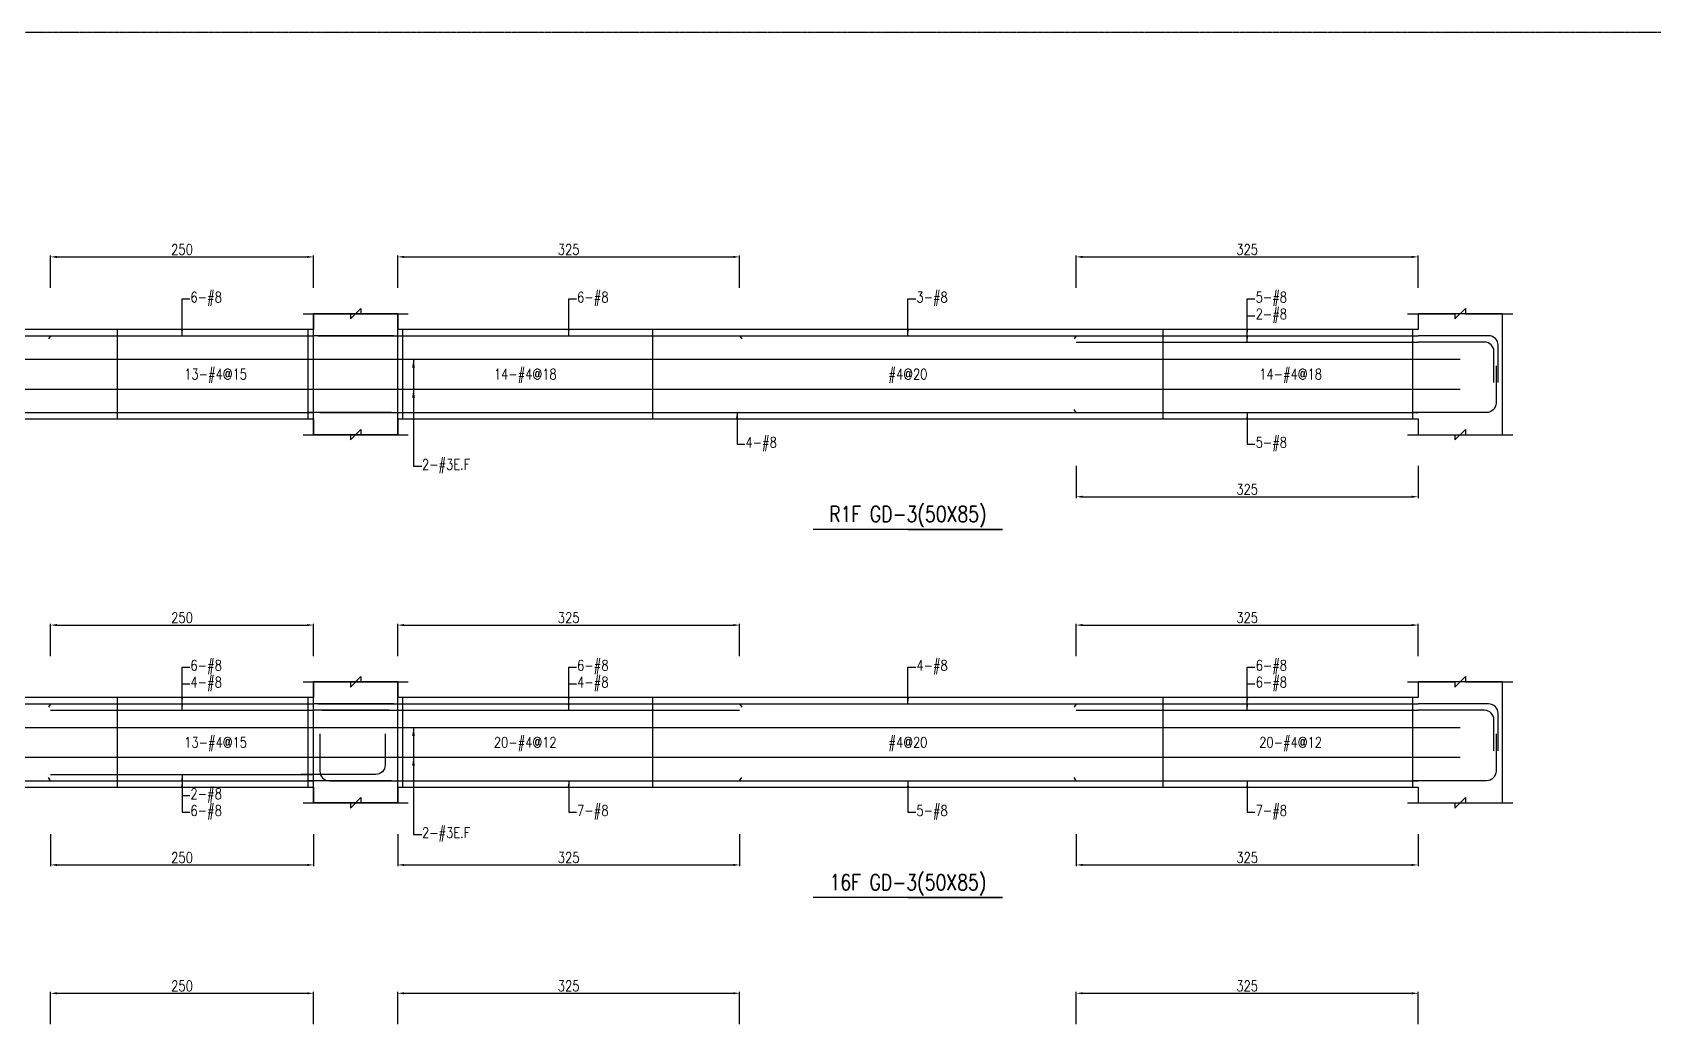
# Model space of a CAD drawing. Header units: millimetres. Extents: x 0 to 84580, y -12276 to 4373.
# Drawn here: x 37454 to 38995, y -5013 to -4069 of the extents above; entities that cross this region are included whole.
import ezdxf
from ezdxf.enums import TextEntityAlignment as Align

# ---------------------------------------------------------------- set-up
doc = ezdxf.new("R2010")
doc.units = ezdxf.units.MM
doc.header["$MEASUREMENT"] = 0
doc.linetypes.add('CENTER', pattern=[2, 1.25, -0.25, 0.25, -0.25])
for name, color, linetype in [('S-DIM', 2, 'Continuous'), ('S-GRID', 1, 'CENTER'), ('S-LEADER', 2, 'Continuous'), ('S-RC', 130, 'Continuous'), ('S-REINF', 6, 'Continuous'), ('S-TEXT', 2, 'Continuous')]:
    doc.layers.add(name, color=color, linetype=linetype)
doc.styles.add('CS4', font='romans.shx', dxfattribs={"width": 0.8, "bigfont": 'lsp.shx'})
doc.styles.get("Standard").update_dxf_attribs({"font": 'arial.ttf'})
doc.dimstyles.new('ISO-25', dxfattribs={"dimtxt": 2.5, "dimasz": 2.5, "dimexe": 1.25, "dimexo": 0.625, "dimtad": 1, "dimtxsty": 'Standard', "dimcen": 2.5, "dimadec": 0, "dimazin": 0, "dimtfac": 1, "dimtmove": 0, "dimatfit": 3, "dimfxl": 0, "dimarcsym": 0})

# ---------------------------------------------------------------- blocks, each defined once
blk = doc.blocks.new('*D1456')
at = {"layer": 'DEFPOINTS', "color": 0, "transparency": 16777216}
for p in [(37721.5, -4982.4), (37471.5, -5012.4), (37721.5, -5012.4)]:
    blk.add_point(p, dxfattribs=at)
at = {"layer": 'S-DIM', "color": 0, "lineweight": -2, "transparency": 16777216}
for p, q in [((37471.5, -5011.8), (37471.5, -4981.1)), ((37477.5, -4982.4), (37715.5, -4982.4)), ((37721.5, -5011.8), (37721.5, -4981.1))]:
    blk.add_line(p, q, dxfattribs=at)
at = {"layer": 'S-DIM', "color": 0, "transparency": 16777216}
for points in [[(37477.5, -4981.4), (37477.5, -4983.4), (37471.5, -4982.4)], [(37715.5, -4981.4), (37715.5, -4983.4), (37721.5, -4982.4)]]:
    blk.add_solid(points, dxfattribs=at)
at = {"layer": 'S-DIM', "color": 0, "transparency": 16777216, "insert": (37596.5, -4975.4), "char_height": 10, "attachment_point": 5, "style": 'CS4'}
blk.add_mtext('250', dxfattribs=at)
blk = doc.blocks.new('*D1460')
at = {"layer": 'DEFPOINTS', "color": 0, "transparency": 16777216}
for p in [(37721.5, -4632.4), (37471.5, -4662.4), (37721.5, -4662.4)]:
    blk.add_point(p, dxfattribs=at)
at = {"layer": 'S-DIM', "color": 0, "lineweight": -2, "transparency": 16777216}
for p, q in [((37471.5, -4661.8), (37471.5, -4631.1)), ((37477.5, -4632.4), (37715.5, -4632.4)), ((37721.5, -4661.8), (37721.5, -4631.1))]:
    blk.add_line(p, q, dxfattribs=at)
at = {"layer": 'S-DIM', "color": 0, "transparency": 16777216}
for points in [[(37477.5, -4631.4), (37477.5, -4633.4), (37471.5, -4632.4)], [(37715.5, -4631.4), (37715.5, -4633.4), (37721.5, -4632.4)]]:
    blk.add_solid(points, dxfattribs=at)
at = {"layer": 'S-DIM', "color": 0, "transparency": 16777216, "insert": (37596.5, -4625.4), "char_height": 10, "attachment_point": 5, "style": 'CS4'}
blk.add_mtext('250', dxfattribs=at)
blk = doc.blocks.new('*D1462')
at = {"layer": 'DEFPOINTS', "color": 0, "transparency": 16777216}
for p in [(37471.5, -4830.4), (37721.5, -4830.4), (37721.5, -4860.4)]:
    blk.add_point(p, dxfattribs=at)
at = {"layer": 'S-DIM', "color": 0, "lineweight": -2, "transparency": 16777216}
for p, q in [((37471.5, -4831), (37471.5, -4861.6)), ((37721.5, -4831), (37721.5, -4861.6)), ((37477.5, -4860.4), (37715.5, -4860.4))]:
    blk.add_line(p, q, dxfattribs=at)
at = {"layer": 'S-DIM', "color": 0, "transparency": 16777216}
for points in [[(37477.5, -4859.4), (37477.5, -4861.4), (37471.5, -4860.4)], [(37715.5, -4859.4), (37715.5, -4861.4), (37721.5, -4860.4)]]:
    blk.add_solid(points, dxfattribs=at)
at = {"layer": 'S-DIM', "color": 0, "transparency": 16777216, "insert": (37596.5, -4853.4), "char_height": 10, "attachment_point": 5, "style": 'CS4'}
blk.add_mtext('250', dxfattribs=at)
blk = doc.blocks.new('*D1464')
at = {"layer": 'DEFPOINTS', "color": 0, "transparency": 16777216}
for p in [(37721.5, -4282.4), (37471.5, -4312.4), (37721.5, -4312.4)]:
    blk.add_point(p, dxfattribs=at)
at = {"layer": 'S-DIM', "color": 0, "lineweight": -2, "transparency": 16777216}
for p, q in [((37471.5, -4311.8), (37471.5, -4281.1)), ((37477.5, -4282.4), (37715.5, -4282.4)), ((37721.5, -4311.8), (37721.5, -4281.1))]:
    blk.add_line(p, q, dxfattribs=at)
at = {"layer": 'S-DIM', "color": 0, "transparency": 16777216}
for points in [[(37477.5, -4281.4), (37477.5, -4283.4), (37471.5, -4282.4)], [(37715.5, -4281.4), (37715.5, -4283.4), (37721.5, -4282.4)]]:
    blk.add_solid(points, dxfattribs=at)
at = {"layer": 'S-DIM', "color": 0, "transparency": 16777216, "insert": (37596.5, -4275.4), "char_height": 10, "attachment_point": 5, "style": 'CS4'}
blk.add_mtext('250', dxfattribs=at)
blk = doc.blocks.new('*D1473')
at = {"layer": 'DEFPOINTS', "color": 0, "transparency": 16777216}
for p in [(38126.5, -4982.4), (37801.5, -5012.4), (38126.5, -5012.4)]:
    blk.add_point(p, dxfattribs=at)
at = {"layer": 'S-DIM', "color": 0, "lineweight": -2, "transparency": 16777216}
for p, q in [((37801.5, -5011.8), (37801.5, -4981.1)), ((37807.5, -4982.4), (38120.5, -4982.4)), ((38126.5, -5011.8), (38126.5, -4981.1))]:
    blk.add_line(p, q, dxfattribs=at)
at = {"layer": 'S-DIM', "color": 0, "transparency": 16777216}
for points in [[(37807.5, -4981.4), (37807.5, -4983.4), (37801.5, -4982.4)], [(38120.5, -4981.4), (38120.5, -4983.4), (38126.5, -4982.4)]]:
    blk.add_solid(points, dxfattribs=at)
at = {"layer": 'S-DIM', "color": 0, "transparency": 16777216, "insert": (37964, -4975.4), "char_height": 10, "attachment_point": 5, "style": 'CS4'}
blk.add_mtext('325', dxfattribs=at)
blk = doc.blocks.new('*D1474')
at = {"layer": 'DEFPOINTS', "color": 0, "transparency": 16777216}
for p in [(38771.5, -4982.4), (38446.5, -5012.4), (38771.5, -5012.4)]:
    blk.add_point(p, dxfattribs=at)
at = {"layer": 'S-DIM', "color": 0, "lineweight": -2, "transparency": 16777216}
for p, q in [((38446.5, -5011.8), (38446.5, -4981.1)), ((38452.5, -4982.4), (38765.5, -4982.4)), ((38771.5, -5011.8), (38771.5, -4981.1))]:
    blk.add_line(p, q, dxfattribs=at)
at = {"layer": 'S-DIM', "color": 0, "transparency": 16777216}
for points in [[(38452.5, -4981.4), (38452.5, -4983.4), (38446.5, -4982.4)], [(38765.5, -4981.4), (38765.5, -4983.4), (38771.5, -4982.4)]]:
    blk.add_solid(points, dxfattribs=at)
at = {"layer": 'S-DIM', "color": 0, "transparency": 16777216, "insert": (38609, -4975.4), "char_height": 10, "attachment_point": 5, "style": 'CS4'}
blk.add_mtext('325', dxfattribs=at)
blk = doc.blocks.new('*D1477')
at = {"layer": 'DEFPOINTS', "color": 0, "transparency": 16777216}
for p in [(38126.5, -4632.4), (37801.5, -4662.4), (38126.5, -4662.4)]:
    blk.add_point(p, dxfattribs=at)
at = {"layer": 'S-DIM', "color": 0, "lineweight": -2, "transparency": 16777216}
for p, q in [((37801.5, -4661.8), (37801.5, -4631.1)), ((37807.5, -4632.4), (38120.5, -4632.4)), ((38126.5, -4661.8), (38126.5, -4631.1))]:
    blk.add_line(p, q, dxfattribs=at)
at = {"layer": 'S-DIM', "color": 0, "transparency": 16777216}
for points in [[(37807.5, -4631.4), (37807.5, -4633.4), (37801.5, -4632.4)], [(38120.5, -4631.4), (38120.5, -4633.4), (38126.5, -4632.4)]]:
    blk.add_solid(points, dxfattribs=at)
at = {"layer": 'S-DIM', "color": 0, "transparency": 16777216, "insert": (37964, -4625.4), "char_height": 10, "attachment_point": 5, "style": 'CS4'}
blk.add_mtext('325', dxfattribs=at)
blk = doc.blocks.new('*D1478')
at = {"layer": 'DEFPOINTS', "color": 0, "transparency": 16777216}
for p in [(38771.5, -4632.4), (38446.5, -4662.4), (38771.5, -4662.4)]:
    blk.add_point(p, dxfattribs=at)
at = {"layer": 'S-DIM', "color": 0, "lineweight": -2, "transparency": 16777216}
for p, q in [((38446.5, -4661.8), (38446.5, -4631.1)), ((38452.5, -4632.4), (38765.5, -4632.4)), ((38771.5, -4661.8), (38771.5, -4631.1))]:
    blk.add_line(p, q, dxfattribs=at)
at = {"layer": 'S-DIM', "color": 0, "transparency": 16777216}
for points in [[(38452.5, -4631.4), (38452.5, -4633.4), (38446.5, -4632.4)], [(38765.5, -4631.4), (38765.5, -4633.4), (38771.5, -4632.4)]]:
    blk.add_solid(points, dxfattribs=at)
at = {"layer": 'S-DIM', "color": 0, "transparency": 16777216, "insert": (38609, -4625.4), "char_height": 10, "attachment_point": 5, "style": 'CS4'}
blk.add_mtext('325', dxfattribs=at)
blk = doc.blocks.new('*D1479')
at = {"layer": 'DEFPOINTS', "color": 0, "transparency": 16777216}
for p in [(37801.5, -4830.4), (38126.5, -4830.4), (38126.5, -4860.4)]:
    blk.add_point(p, dxfattribs=at)
at = {"layer": 'S-DIM', "color": 0, "lineweight": -2, "transparency": 16777216}
for p, q in [((37801.5, -4831), (37801.5, -4861.6)), ((38126.5, -4831), (38126.5, -4861.6)), ((37807.5, -4860.4), (38120.5, -4860.4))]:
    blk.add_line(p, q, dxfattribs=at)
at = {"layer": 'S-DIM', "color": 0, "transparency": 16777216}
for points in [[(37807.5, -4859.4), (37807.5, -4861.4), (37801.5, -4860.4)], [(38120.5, -4859.4), (38120.5, -4861.4), (38126.5, -4860.4)]]:
    blk.add_solid(points, dxfattribs=at)
at = {"layer": 'S-DIM', "color": 0, "transparency": 16777216, "insert": (37964, -4853.4), "char_height": 10, "attachment_point": 5, "style": 'CS4'}
blk.add_mtext('325', dxfattribs=at)
blk = doc.blocks.new('*D1480')
at = {"layer": 'DEFPOINTS', "color": 0, "transparency": 16777216}
for p in [(38446.5, -4830.4), (38771.5, -4830.4), (38771.5, -4860.4)]:
    blk.add_point(p, dxfattribs=at)
at = {"layer": 'S-DIM', "color": 0, "lineweight": -2, "transparency": 16777216}
for p, q in [((38446.5, -4831), (38446.5, -4861.6)), ((38771.5, -4831), (38771.5, -4861.6)), ((38452.5, -4860.4), (38765.5, -4860.4))]:
    blk.add_line(p, q, dxfattribs=at)
at = {"layer": 'S-DIM', "color": 0, "transparency": 16777216}
for points in [[(38452.5, -4859.4), (38452.5, -4861.4), (38446.5, -4860.4)], [(38765.5, -4859.4), (38765.5, -4861.4), (38771.5, -4860.4)]]:
    blk.add_solid(points, dxfattribs=at)
at = {"layer": 'S-DIM', "color": 0, "transparency": 16777216, "insert": (38609, -4853.4), "char_height": 10, "attachment_point": 5, "style": 'CS4'}
blk.add_mtext('325', dxfattribs=at)
blk = doc.blocks.new('*D1481')
at = {"layer": 'DEFPOINTS', "color": 0, "transparency": 16777216}
for p in [(38126.5, -4282.4), (37801.5, -4312.4), (38126.5, -4312.4)]:
    blk.add_point(p, dxfattribs=at)
at = {"layer": 'S-DIM', "color": 0, "lineweight": -2, "transparency": 16777216}
for p, q in [((37801.5, -4311.8), (37801.5, -4281.1)), ((37807.5, -4282.4), (38120.5, -4282.4)), ((38126.5, -4311.8), (38126.5, -4281.1))]:
    blk.add_line(p, q, dxfattribs=at)
at = {"layer": 'S-DIM', "color": 0, "transparency": 16777216}
for points in [[(37807.5, -4281.4), (37807.5, -4283.4), (37801.5, -4282.4)], [(38120.5, -4281.4), (38120.5, -4283.4), (38126.5, -4282.4)]]:
    blk.add_solid(points, dxfattribs=at)
at = {"layer": 'S-DIM', "color": 0, "transparency": 16777216, "insert": (37964, -4275.4), "char_height": 10, "attachment_point": 5, "style": 'CS4'}
blk.add_mtext('325', dxfattribs=at)
blk = doc.blocks.new('*D1482')
at = {"layer": 'DEFPOINTS', "color": 0, "transparency": 16777216}
for p in [(38771.5, -4282.4), (38446.5, -4312.4), (38771.5, -4312.4)]:
    blk.add_point(p, dxfattribs=at)
at = {"layer": 'S-DIM', "color": 0, "lineweight": -2, "transparency": 16777216}
for p, q in [((38446.5, -4311.8), (38446.5, -4281.1)), ((38452.5, -4282.4), (38765.5, -4282.4)), ((38771.5, -4311.8), (38771.5, -4281.1))]:
    blk.add_line(p, q, dxfattribs=at)
at = {"layer": 'S-DIM', "color": 0, "transparency": 16777216}
for points in [[(38452.5, -4281.4), (38452.5, -4283.4), (38446.5, -4282.4)], [(38765.5, -4281.4), (38765.5, -4283.4), (38771.5, -4282.4)]]:
    blk.add_solid(points, dxfattribs=at)
at = {"layer": 'S-DIM', "color": 0, "transparency": 16777216, "insert": (38609, -4275.4), "char_height": 10, "attachment_point": 5, "style": 'CS4'}
blk.add_mtext('325', dxfattribs=at)
blk = doc.blocks.new('*D1483')
at = {"layer": 'DEFPOINTS', "color": 0, "transparency": 16777216}
for p in [(38446.5, -4480.4), (38771.5, -4480.4), (38771.5, -4510.4)]:
    blk.add_point(p, dxfattribs=at)
at = {"layer": 'S-DIM', "color": 0, "lineweight": -2, "transparency": 16777216}
for p, q in [((38446.5, -4481), (38446.5, -4511.6)), ((38771.5, -4481), (38771.5, -4511.6)), ((38452.5, -4510.4), (38765.5, -4510.4))]:
    blk.add_line(p, q, dxfattribs=at)
at = {"layer": 'S-DIM', "color": 0, "transparency": 16777216}
for points in [[(38452.5, -4509.4), (38452.5, -4511.4), (38446.5, -4510.4)], [(38765.5, -4509.4), (38765.5, -4511.4), (38771.5, -4510.4)]]:
    blk.add_solid(points, dxfattribs=at)
at = {"layer": 'S-DIM', "color": 0, "transparency": 16777216, "insert": (38609, -4503.4), "char_height": 10, "attachment_point": 5, "style": 'CS4'}
blk.add_mtext('325', dxfattribs=at)

msp = doc.modelspace()

# ---------------------------------------------------------------- linework, layer by layer
at = {"layer": 'S-GRID'}
msp.add_lwpolyline([(35832, -6138), (39061, -6138), (39061, -4069), (35832, -4069), (35832, -6138)], dxfattribs=at)
at = {"layer": 'S-RC'}
for points in [[(37711.544, -4336.382), (37756.544, -4336.391), (37756.543, -4341.391), (37766.545, -4331.393), (37766.544, -4336.393), (37811.544, -4336.402)], [(37711.544, -4336.382), (37756.544, -4336.391), (37756.543, -4341.391), (37766.545, -4331.393), (37766.544, -4336.393), (37811.544, -4336.402)], [(37721.544, -4436.382), (37721.544, -4451.382), (37801.544, -4451.382), (37801.544, -4336.382), (37721.544, -4336.382), (37721.544, -4351.382)], [(37801.544, -4436.382), (37801.544, -4451.382), (37721.544, -4451.382), (37721.544, -4336.382), (37801.544, -4336.382), (37801.544, -4351.382)], [(38761.544, -4336.382), (38806.544, -4336.391), (38806.543, -4341.391), (38816.545, -4331.393), (38816.544, -4336.393), (38861.544, -4336.402)], [(38771.544, -4436.382), (38771.544, -4451.382), (38851.544, -4451.382), (38851.544, -4336.382), (38771.544, -4336.382), (38771.544, -4351.382)], [(37721.544, -4351.382), (36976.544, -4351.382)], [(38771.544, -4351.382), (37801.544, -4351.382)], [(36976.544, -4436.382), (37721.544, -4436.382)], [(37801.544, -4436.382), (38771.544, -4436.382)], [(37711.544, -4451.382), (37756.544, -4451.391), (37756.543, -4456.391), (37766.545, -4446.393), (37766.544, -4451.393), (37811.544, -4451.402)], [(37711.544, -4451.382), (37756.544, -4451.391), (37756.543, -4456.391), (37766.545, -4446.393), (37766.544, -4451.393), (37811.544, -4451.402)], [(38761.544, -4451.382), (38806.544, -4451.391), (38806.543, -4456.391), (38816.545, -4446.393), (38816.544, -4451.393), (38861.544, -4451.402)], [(38286.544, -4541.382), (38376.544, -4541.382), (38196.544, -4541.382)], [(37711.544, -4686.382), (37756.544, -4686.391), (37756.543, -4691.391), (37766.545, -4681.393), (37766.544, -4686.393), (37811.544, -4686.402)], [(37711.544, -4686.382), (37756.544, -4686.391), (37756.543, -4691.391), (37766.545, -4681.393), (37766.544, -4686.393), (37811.544, -4686.402)], [(38761.544, -4686.382), (38806.544, -4686.391), (38806.543, -4691.391), (38816.545, -4681.393), (38816.544, -4686.393), (38861.544, -4686.402)], [(37721.544, -4786.382), (37721.544, -4801.382), (37801.544, -4801.382), (37801.544, -4686.382), (37721.544, -4686.382), (37721.544, -4701.382)], [(37801.544, -4786.382), (37801.544, -4801.382), (37721.544, -4801.382), (37721.544, -4686.382), (37801.544, -4686.382), (37801.544, -4701.382)], [(38771.544, -4786.382), (38771.544, -4801.382), (38851.544, -4801.382), (38851.544, -4686.382), (38771.544, -4686.382), (38771.544, -4701.382)], [(37721.544, -4701.382), (36976.544, -4701.382)], [(38771.544, -4701.382), (37801.544, -4701.382)], [(36976.544, -4786.382), (37721.544, -4786.382)], [(37801.544, -4786.382), (38771.544, -4786.382)], [(37711.544, -4801.382), (37756.544, -4801.391), (37756.543, -4806.391), (37766.545, -4796.393), (37766.544, -4801.393), (37811.544, -4801.402)], [(37711.544, -4801.382), (37756.544, -4801.391), (37756.543, -4806.391), (37766.545, -4796.393), (37766.544, -4801.393), (37811.544, -4801.402)], [(38761.544, -4801.382), (38806.544, -4801.391), (38806.543, -4806.391), (38816.545, -4796.393), (38816.544, -4801.393), (38861.544, -4801.402)], [(38286.544, -4891.382), (38376.544, -4891.382), (38196.544, -4891.382)]]:
    msp.add_lwpolyline(points, dxfattribs=at)
at = {"layer": 'S-REINF'}
for points in [[(37226.544, -4357.382), (37471.544, -4357.382)], [(37471.544, -4357.382), (37469.544, -4360.382)], [(37471.544, -4357.382), (37721.544, -4357.382)], [(37797.544, -4357.382), (37721.544, -4357.382)], [(37725.544, -4357.382), (37801.544, -4357.382)], [(37801.544, -4357.382), (38126.544, -4357.382)], [(38126.544, -4357.382), (38128.544, -4360.382)], [(38126.544, -4357.382), (38446.544, -4357.382)], [(38446.544, -4357.382), (38444.544, -4360.382)], [(38446.544, -4357.382), (38771.544, -4357.382)], [(38446.544, -4363.382), (38771.544, -4363.382)], [(36976.544, -4430.382), (37721.544, -4430.382)], [(37795.544, -4430.382), (37715.544, -4430.382)], [(37727.544, -4430.382), (37801.544, -4430.382)], [(37801.544, -4430.382), (38446.544, -4430.382)], [(38446.544, -4430.382), (38444.544, -4427.382)], [(38446.544, -4430.382), (38771.544, -4430.382)], [(37226.544, -4707.382), (37471.544, -4707.382)], [(37471.544, -4707.382), (37469.544, -4710.382)], [(37471.544, -4707.382), (37721.544, -4707.382)], [(37471.544, -4713.382), (37721.544, -4713.382)], [(37797.544, -4707.382), (37721.544, -4707.382)], [(37793.544, -4713.382), (37721.544, -4713.382)], [(37725.544, -4707.382), (37801.544, -4707.382)], [(37729.544, -4713.382), (37801.544, -4713.382)], [(37801.544, -4707.382), (38126.544, -4707.382)], [(37801.544, -4713.382), (38126.544, -4713.382)], [(38126.544, -4707.382), (38128.544, -4710.382)], [(38126.544, -4707.382), (38446.544, -4707.382)], [(38446.544, -4707.382), (38444.544, -4710.382)], [(38446.544, -4707.382), (38771.544, -4707.382)], [(38446.544, -4713.382), (38771.544, -4713.382)], [(37471.544, -4774.382), (37721.544, -4774.382)], [(37226.544, -4780.382), (37471.544, -4780.382)], [(37471.544, -4780.382), (37469.544, -4777.382)], [(37471.544, -4780.382), (37721.544, -4780.382)], [(37795.544, -4780.382), (37715.544, -4780.382)], [(37801.544, -4780.382), (38126.544, -4780.382)], [(38126.544, -4780.382), (38128.544, -4777.382)], [(38126.544, -4780.382), (38446.544, -4780.382)], [(38446.544, -4780.382), (38444.544, -4777.382)], [(38446.544, -4780.382), (38771.544, -4780.382)]]:
    msp.add_lwpolyline(points, dxfattribs=at)
at = {"layer": 'S-REINF', "color": 1}
for points in [[(37535.294, -4436.382), (37535.294, -4351.382)], [(37716.544, -4436.382), (37716.544, -4351.382)], [(37806.544, -4436.382), (37806.544, -4351.382)], [(38044.044, -4436.382), (38044.044, -4351.382)], [(38529.044, -4436.382), (38529.044, -4351.382)], [(38766.544, -4436.382), (38766.544, -4351.382)], [(36936.544, -4379.715), (37761.544, -4379.715)], [(37761.544, -4379.715), (38811.544, -4379.715)], [(36936.544, -4408.049), (37761.544, -4408.049)], [(37761.544, -4408.049), (38811.544, -4408.049)], [(37535.294, -4786.382), (37535.294, -4701.382)], [(37716.544, -4786.382), (37716.544, -4701.382)], [(37806.544, -4786.382), (37806.544, -4701.382)], [(38044.044, -4786.382), (38044.044, -4701.382)], [(38529.044, -4786.382), (38529.044, -4701.382)], [(38766.544, -4786.382), (38766.544, -4701.382)], [(36936.544, -4729.715), (37761.544, -4729.715)], [(37761.544, -4729.715), (38811.544, -4729.715)], [(36936.544, -4758.049), (37761.544, -4758.049)], [(37761.544, -4758.049), (38811.544, -4758.049)]]:
    msp.add_lwpolyline(points, dxfattribs=at)
at = {"layer": 'S-REINF'}
for points in [[(38847.544, -4401.882), (38847.544, -4366.382, 0.41421356), (38838.544, -4357.382), (38771.544, -4357.382)], [(38843.544, -4401.882), (38843.544, -4372.382, 0.41421356), (38834.544, -4363.382), (38771.544, -4363.382)], [(38845.544, -4385.882), (38845.544, -4421.382, -0.41421356), (38836.544, -4430.382), (38765.544, -4430.382)], [(38847.544, -4751.882), (38847.544, -4716.382, 0.41421356), (38838.544, -4707.382), (38771.544, -4707.382)], [(38843.544, -4751.882), (38843.544, -4722.382, 0.41421356), (38834.544, -4713.382), (38771.544, -4713.382)], [(37789.544, -4735.882), (37789.544, -4765.382, -0.41421356), (37780.544, -4774.382), (37709.544, -4774.382)], [(37727.544, -4735.882), (37727.544, -4771.382, 0.41421356), (37736.544, -4780.382), (37801.544, -4780.382)], [(38845.544, -4735.882), (38845.544, -4771.382, -0.41421356), (38836.544, -4780.382), (38765.544, -4780.382)]]:
    msp.add_lwpolyline(points, format="xyb", dxfattribs=at)

# ---------------------------------------------------------------- texts
at = {"layer": 'S-LEADER', "char_height": 10, "attachment_point": 4, "style": 'CS4'}
for s, insert in [('6-#8', (37604.544, -4322.382)), ('6-#8', (37972.044, -4322.382)), ('3-#8', (38294.544, -4322.382)), ('5-#8', (38617.044, -4322.382)), ('2-#8', (38617.044, -4338.382)), ('4-#8', (38132.044, -4460.382)), ('5-#8', (38617.044, -4460.382)), ('6-#8', (37604.544, -4672.382)), ('6-#8', (37972.044, -4672.382)), ('4-#8', (38294.544, -4672.382)), ('6-#8', (38617.044, -4672.382)), ('4-#8', (37604.544, -4688.382)), ('4-#8', (37972.044, -4688.382)), ('6-#8', (38617.044, -4688.382)), ('2-#8', (37604.544, -4794.382)), ('6-#8', (37604.544, -4810.382)), ('7-#8', (37972.044, -4810.382)), ('5-#8', (38294.544, -4810.382)), ('7-#8', (38617.044, -4810.382))]:
    msp.add_mtext(s, dxfattribs=dict(at, insert=insert))
at = {"layer": 'S-LEADER', "color": 3, "char_height": 10, "attachment_point": 4, "style": 'CS4'}
for insert in [(37824.544, -4481.382), (37824.544, -4831.382)]:
    msp.add_mtext('2-#3E.F', dxfattribs=dict(at, insert=insert))
at = {"layer": 'S-RC', "style": 'CS4', "width": 0.8}
for s, p in [('R1F GD-3(50X85)', (38286.544, -4534.382)), ('16F GD-3(50X85)', (38286.544, -4884.382))]:
    msp.add_text(s, height=15, dxfattribs=at).set_placement(p, align=Align.CENTER)
at = {"layer": 'S-TEXT', "color": 1, "style": 'CS4', "width": 0.8}
for s, p in [('13-#4@15', (37628.419, -4398.882)), ('14-#4@18', (37922.794, -4398.882)), ('#4@20', (38286.544, -4398.882)), ('14-#4@18', (38650.294, -4398.882)), ('13-#4@15', (37628.419, -4748.882)), ('20-#4@12', (37922.794, -4748.882)), ('#4@20', (38286.544, -4748.882)), ('20-#4@12', (38650.294, -4748.882))]:
    msp.add_text(s, height=10, dxfattribs=at).set_placement(p, align=Align.CENTER)

# ---------------------------------------------------------------- dimensions: what is measured, and where the dimension line sits
at = {"layer": 'S-DIM'}
for p1, p2, distance, picture, middle in [((37471.544, -4312.382), (37721.544, -4312.382), 30, '*D1464', (37596.544, -4275.382)), ((37801.544, -4312.382), (38126.544, -4312.382), 30, '*D1481', (37964.044, -4275.382)), ((38446.544, -4312.382), (38771.544, -4312.382), 30, '*D1482', (38609.044, -4275.382)), ((38446.544, -4480.382), (38771.544, -4480.382), -30, '*D1483', (38609.044, -4503.382)), ((37471.544, -4662.382), (37721.544, -4662.382), 30, '*D1460', (37596.544, -4625.382)), ((37801.544, -4662.382), (38126.544, -4662.382), 30, '*D1477', (37964.044, -4625.382)), ((38446.544, -4662.382), (38771.544, -4662.382), 30, '*D1478', (38609.044, -4625.382)), ((37471.544, -4830.382), (37721.544, -4830.382), -30, '*D1462', (37596.544, -4853.382)), ((37801.544, -4830.382), (38126.544, -4830.382), -30, '*D1479', (37964.044, -4853.382)), ((38446.544, -4830.382), (38771.544, -4830.382), -30, '*D1480', (38609.044, -4853.382)), ((37471.544, -5012.382), (37721.544, -5012.382), 30, '*D1456', (37596.544, -4975.382)), ((37801.544, -5012.382), (38126.544, -5012.382), 30, '*D1473', (37964.044, -4975.382)), ((38446.544, -5012.382), (38771.544, -5012.382), 30, '*D1474', (38609.044, -4975.382))]:
    dim = msp.add_aligned_dim(p1=p1, p2=p2, distance=distance, dimstyle='ISO-25', override={"dimtxt": 10, "dimasz": 6, "dimgap": 2, "dimtxsty": 'CS4'}, dxfattribs=at)
    dim.commit()
    dim.dimension.update_dxf_attribs({"geometry": picture, "text_midpoint": middle})

# ---------------------------------------------------------------- leaders
at = {"layer": 'S-LEADER', "annotation_type": 0, "has_hookline": 1, "hookline_direction": 0}
for points, override, text_width in [([(37596.544, -4357.382), (37596.544, -4322.382), (37603.919, -4322.382)], {"dimasz": 6, "dimtad": 0}, 30.476), ([(37964.044, -4357.382), (37964.044, -4322.382), (37971.419, -4322.382)], {"dimasz": 6, "dimtad": 0}, 30.476), ([(38286.544, -4357.382), (38286.544, -4322.382), (38293.919, -4322.382)], {"dimasz": 6, "dimtad": 0}, 30.857), ([(38609.044, -4357.382), (38609.044, -4322.382), (38616.419, -4322.382)], {"dimasz": 6, "dimtad": 0}, 30.857), ([(38609.044, -4363.382), (38609.044, -4338.382), (38616.419, -4338.382)], {"dimasz": 6, "dimtad": 0}, 30.857), ([(37816.544, -4408.049), (37816.544, -4481.382), (37823.919, -4481.382)], {"dimasz": 8, "dimtad": 0}, 49.524), ([(38124.044, -4430.382), (38124.044, -4460.382), (38131.419, -4460.382)], {"dimasz": 6, "dimtad": 0}, 30.857), ([(38609.044, -4430.382), (38609.044, -4460.382), (38616.419, -4460.382)], {"dimasz": 6, "dimtad": 0}, 30.857), ([(37596.544, -4707.382), (37596.544, -4672.382), (37603.919, -4672.382)], {"dimasz": 6, "dimtad": 0}, 30.476), ([(37964.044, -4707.382), (37964.044, -4672.382), (37971.419, -4672.382)], {"dimasz": 6, "dimtad": 0}, 30.476), ([(38286.544, -4707.382), (38286.544, -4672.382), (38293.919, -4672.382)], {"dimasz": 6, "dimtad": 0}, 30.857), ([(38609.044, -4707.382), (38609.044, -4672.382), (38616.419, -4672.382)], {"dimasz": 6, "dimtad": 0}, 30.476), ([(37596.544, -4713.382), (37596.544, -4688.382), (37603.919, -4688.382)], {"dimasz": 6, "dimtad": 0}, 30.857), ([(37964.044, -4713.382), (37964.044, -4688.382), (37971.419, -4688.382)], {"dimasz": 6, "dimtad": 0}, 30.857), ([(38609.044, -4713.382), (38609.044, -4688.382), (38616.419, -4688.382)], {"dimasz": 6, "dimtad": 0}, 30.476), ([(37816.544, -4758.049), (37816.544, -4831.382), (37823.919, -4831.382)], {"dimasz": 8, "dimtad": 0}, 49.524), ([(37596.544, -4774.382), (37596.544, -4794.382), (37603.919, -4794.382)], {"dimasz": 6, "dimtad": 0}, 30.857), ([(37596.544, -4780.382), (37596.544, -4810.382), (37603.919, -4810.382)], {"dimasz": 6, "dimtad": 0}, 30.476), ([(37964.044, -4780.382), (37964.044, -4810.382), (37971.419, -4810.382)], {"dimasz": 6, "dimtad": 0}, 30.857), ([(38286.544, -4780.382), (38286.544, -4810.382), (38293.919, -4810.382)], {"dimasz": 6, "dimtad": 0}, 30.857), ([(38609.044, -4780.382), (38609.044, -4810.382), (38616.419, -4810.382)], {"dimasz": 6, "dimtad": 0}, 30.857)]:
    msp.add_leader(points, dimstyle='ISO-25', override=override, dxfattribs=dict(at, text_width=text_width))
at = {"layer": 'S-LEADER'}
for points in [[(37816.544, -4379.715), (37816.544, -4481.382), (37824.544, -4481.382)], [(37816.544, -4729.715), (37816.544, -4831.382), (37824.544, -4831.382)]]:
    msp.add_leader(points, dimstyle='ISO-25', override={"dimasz": 8}, dxfattribs=at)

doc.saveas('drawing.dxf')
